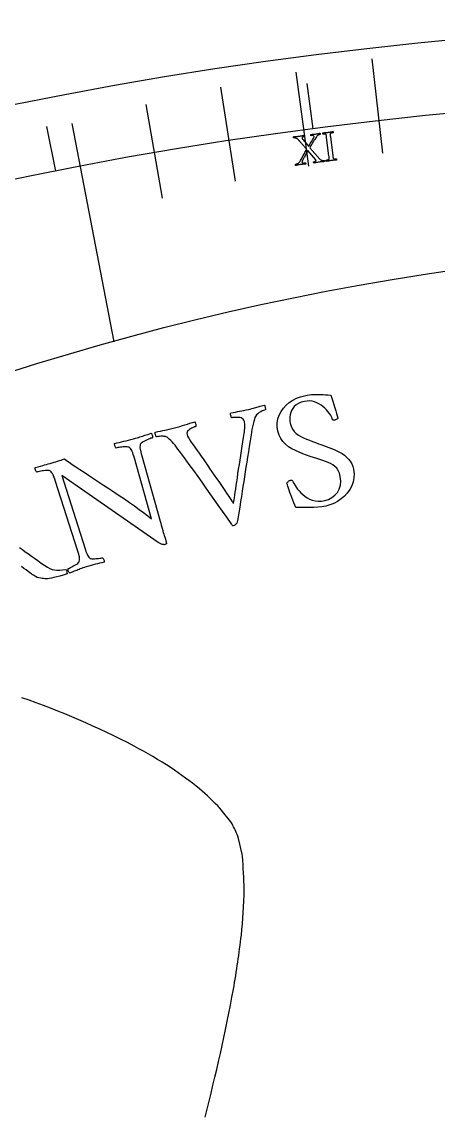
# Model space of a CAD drawing. Header units: millimetres. Extents: x -45 to 45, y -45 to 45.
# Drawn here: x -8.99 to -4.38, y 32.85 to 45 of the extents above; entities that cross this region are included whole.
import ezdxf

# ---------------------------------------------------------------- set-up
doc = ezdxf.new("R2010")
doc.units = ezdxf.units.MM
for name, color, linetype in [('CUT_INNER', 6, 'Continuous'), ('CUT_OUTER', 1, 'Continuous'), ('ENGRAVE', 7, 'Continuous'), ('ENGRAVE_FINE', 8, 'Continuous'), ('TEXT', 5, 'Continuous')]:
    doc.layers.add(name, color=color, linetype=linetype)

msp = doc.modelspace()

# ---------------------------------------------------------------- linework, layer by layer
at = {"layer": 'CUT_INNER'}
for points in [[(-6.6626, 36.1013), (-6.6778, 36.1233), (-6.7814, 36.2577), (-6.7936, 36.2723)], [(-6.5482, 35.7441), (-6.5519, 35.7645), (-6.591, 35.9393), (-6.5986, 35.9661)]]:
    msp.add_lwpolyline(points, dxfattribs=at)
for centre, radius, start, end in [((-11.9607, 28.9093), 9.0909, 62.39126, 70.94494), ((-10.4958, 31.8337), 5.8209, 57.15668, 61.82807), ((-10.5321, 32.0638), 5.6494, 51.62753, 55.58217), ((-9.4334, 33.7333), 3.6627, 43.88578, 48.88871), ((-7.6325, 35.5594), 1.111, 21.47104, 29.19247), ((-12.3407, 35.237), 5.8147, 1.34011, 5.00343), ((-13.0198, 35.5275), 6.494, 354.16682, 358.6364), ((-17.7811, 36.2049), 11.3011, 350.13565, 353.20345), ((-27.3123, 38.1105), 21.0193, 345.50411, 349.46884)]:
    msp.add_arc(centre, radius, start, end, dxfattribs=at)
at = {"layer": 'CUT_OUTER'}
msp.add_circle((0, 0), 45, dxfattribs=at)
at = {"layer": 'ENGRAVE'}
msp.add_lwpolyline([(-8.4408, 43.8719), (-7.9751, 41.4516)], dxfattribs=at)
for centre, radius in [((0, 0), 44.1916), ((0, 12.859), 29.684)]:
    msp.add_circle(centre, radius, dxfattribs=at)
at = {"layer": 'ENGRAVE_FINE'}
for points in [[(-5.1138, 44.5906), (-4.9937, 43.5433)], [(-5.9543, 44.4437), (-5.8143, 43.3984)], [(-6.7895, 44.2747), (-6.6296, 43.2319)], [(-5.8345, 44.3176), (-5.7682, 43.8136)], [(-7.6185, 44.084), (-7.4388, 43.0439)], [(-8.7205, 43.8411), (-8.6214, 43.3425)]]:
    msp.add_lwpolyline(points, dxfattribs=at)
at = {"layer": 'TEXT'}
for points in [[(-5.9211, 43.7323), (-5.9124, 43.7335), (-5.9042, 43.7347), (-5.8963, 43.736), (-5.8888, 43.7373), (-5.8815, 43.7387), (-5.8743, 43.74), (-5.8672, 43.7412), (-5.8601, 43.7425), (-5.8595, 43.7413), (-5.8589, 43.7396), (-5.8585, 43.7375), (-5.858, 43.7348), (-5.8578, 43.7322), (-5.8579, 43.7303), (-5.8584, 43.7291), (-5.8592, 43.7287), (-5.8611, 43.7283), (-5.8635, 43.7278), (-5.8662, 43.727), (-5.8693, 43.7261), (-5.8726, 43.7249), (-5.8757, 43.7235), (-5.8787, 43.7218), (-5.8815, 43.72), (-5.8838, 43.7178), (-5.8854, 43.7154), (-5.8861, 43.7127), (-5.8861, 43.7097), (-5.8853, 43.7068), (-5.8838, 43.7037), (-5.8814, 43.7001), (-5.8783, 43.6963), (-5.8117, 43.6189), (-5.8029, 43.6345), (-5.7944, 43.6496), (-5.786, 43.6643), (-5.7778, 43.6785), (-5.7702, 43.6916), (-5.7639, 43.7033), (-5.7586, 43.7133), (-5.7546, 43.7217), (-5.7541, 43.723), (-5.7537, 43.7243), (-5.7535, 43.7256), (-5.7535, 43.7268), (-5.7535, 43.7279), (-5.7536, 43.7288), (-5.7536, 43.7294), (-5.7536, 43.7298), (-5.7542, 43.7315), (-5.7556, 43.7332), (-5.7577, 43.735), (-5.7606, 43.7368), (-5.7646, 43.7382), (-5.7704, 43.7389), (-5.7779, 43.7387), (-5.7871, 43.7378), (-5.7878, 43.7382), (-5.7885, 43.7394), (-5.7891, 43.7412), (-5.7896, 43.7436), (-5.79, 43.7462), (-5.7902, 43.7485), (-5.7902, 43.7503), (-5.79, 43.7518), (-5.783, 43.7522), (-5.7764, 43.7526), (-5.7703, 43.753), (-5.7645, 43.7534), (-5.7588, 43.7538), (-5.7528, 43.7544), (-5.7466, 43.7551), (-5.7401, 43.7559), (-5.7312, 43.7571), (-5.723, 43.7584), (-5.7156, 43.7596), (-5.7089, 43.761), (-5.7028, 43.7622), (-5.6973, 43.7633), (-5.6924, 43.7643), (-5.688, 43.7652), (-5.6874, 43.7641), (-5.6868, 43.7626), (-5.6863, 43.7607), (-5.6859, 43.7585), (-5.6856, 43.7562), (-5.6857, 43.7542), (-5.6862, 43.7524), (-5.6871, 43.7509), (-5.6884, 43.7506), (-5.6904, 43.7501), (-5.6931, 43.7494), (-5.6965, 43.7484), (-5.7003, 43.7471), (-5.7042, 43.7454), (-5.7083, 43.7434), (-5.7125, 43.7409), (-5.7166, 43.738), (-5.7204, 43.7346), (-5.724, 43.7307), (-5.7273, 43.7263), (-5.7347, 43.7145), (-5.7415, 43.7036), (-5.7479, 43.6934), (-5.7539, 43.6841), (-5.7595, 43.6751), (-5.765, 43.6661), (-5.7704, 43.6571), (-5.7757, 43.648), (-5.7812, 43.6384), (-5.7871, 43.628), (-5.7935, 43.6167), (-5.8003, 43.6045), (-5.6881, 43.4764), (-5.6836, 43.4721), (-5.6783, 43.4687), (-5.6722, 43.4662), (-5.6652, 43.4645), (-5.6581, 43.4635), (-5.6513, 43.463), (-5.6449, 43.4629), (-5.6389, 43.4635), (-5.6381, 43.4623), (-5.6375, 43.4608), (-5.637, 43.4588), (-5.6367, 43.4563), (-5.6365, 43.4539), (-5.6364, 43.452), (-5.6365, 43.4506), (-5.6366, 43.4499), (-5.6435, 43.4494), (-5.6499, 43.4491), (-5.6558, 43.4487), (-5.6612, 43.4484), (-5.6666, 43.448), (-5.6726, 43.4475), (-5.6791, 43.4468), (-5.6861, 43.4459), (-5.6957, 43.4446), (-5.7047, 43.4433), (-5.7131, 43.4419), (-5.7208, 43.4406), (-5.7285, 43.4392), (-5.7368, 43.4377), (-5.7458, 43.436), (-5.7554, 43.4343), (-5.7564, 43.4354), (-5.7572, 43.437), (-5.7579, 43.4392), (-5.7584, 43.4418), (-5.7586, 43.4444), (-5.7584, 43.4463), (-5.758, 43.4475), (-5.7572, 43.4479), (-5.7555, 43.4483), (-5.7534, 43.4488), (-5.7509, 43.4496), (-5.7479, 43.4507), (-5.7447, 43.4519), (-5.7417, 43.4534), (-5.7388, 43.4551), (-5.7361, 43.4569), (-5.7337, 43.4589), (-5.7322, 43.461), (-5.7313, 43.4631), (-5.7312, 43.4653), (-5.7313, 43.4658), (-5.7316, 43.4664), (-5.7319, 43.4671), (-5.7323, 43.4678), (-5.7328, 43.4686), (-5.7333, 43.4693), (-5.7338, 43.4698), (-5.7344, 43.4703), (-5.8219, 43.5728), (-5.8264, 43.5648), (-5.8311, 43.5564), (-5.8359, 43.5476), (-5.8409, 43.5383), (-5.8459, 43.5288), (-5.8509, 43.5195), (-5.8557, 43.5103), (-5.8605, 43.5011), (-5.865, 43.4923), (-5.8692, 43.4841), (-5.873, 43.4764), (-5.8765, 43.4692), (-5.8795, 43.4628), (-5.882, 43.4575), (-5.8839, 43.4533), (-5.8853, 43.4501), (-5.8855, 43.4495), (-5.8858, 43.4488), (-5.8861, 43.448), (-5.8864, 43.447), (-5.8867, 43.4459), (-5.8868, 43.4448), (-5.8869, 43.4437), (-5.8868, 43.4425), (-5.886, 43.4404), (-5.8841, 43.4386), (-5.8813, 43.4369), (-5.8774, 43.4356), (-5.8723, 43.4346), (-5.8659, 43.4343), (-5.858, 43.4347), (-5.8487, 43.4357), (-5.8479, 43.4346), (-5.8472, 43.4331), (-5.8465, 43.4311), (-5.846, 43.4286), (-5.8456, 43.4262), (-5.8455, 43.4244), (-5.8456, 43.423), (-5.8459, 43.4222), (-5.8525, 43.4218), (-5.8593, 43.4213), (-5.866, 43.4208), (-5.8729, 43.4203), (-5.8797, 43.4197), (-5.8864, 43.419), (-5.8931, 43.4182), (-5.8997, 43.4174), (-5.9086, 43.4161), (-5.9169, 43.4149), (-5.9244, 43.4136), (-5.9312, 43.4124), (-5.9378, 43.4111), (-5.9445, 43.4097), (-5.9513, 43.4083), (-5.9583, 43.4069), (-5.9588, 43.4082), (-5.9592, 43.4099), (-5.9595, 43.412), (-5.9595, 43.4144), (-5.9595, 43.4168), (-5.9594, 43.4186), (-5.9593, 43.4199), (-5.9592, 43.4207), (-5.9577, 43.421), (-5.9553, 43.4217), (-5.9519, 43.4227), (-5.9475, 43.424), (-5.9425, 43.4258), (-5.9375, 43.4279), (-5.9323, 43.4304), (-5.9269, 43.4333), (-5.9219, 43.4366), (-5.9175, 43.4402), (-5.9139, 43.4443), (-5.9109, 43.4486), (-5.9037, 43.4613), (-5.8968, 43.4734), (-5.8903, 43.485), (-5.8841, 43.496), (-5.8781, 43.5067), (-5.8722, 43.5175), (-5.8663, 43.5283), (-5.8604, 43.5391), (-5.8544, 43.5502), (-5.8481, 43.5617), (-5.8415, 43.5736), (-5.8346, 43.586), (-5.8381, 43.5903), (-5.8421, 43.595), (-5.8465, 43.6002), (-5.8515, 43.6059), (-5.8566, 43.6118), (-5.8619, 43.6179), (-5.8673, 43.6242), (-5.8727, 43.6306), (-5.8781, 43.6369), (-5.8833, 43.643), (-5.8884, 43.6489), (-5.8934, 43.6546), (-5.898, 43.6599), (-5.9022, 43.6647), (-5.9059, 43.669), (-5.9093, 43.6728), (-5.912, 43.6759), (-5.9139, 43.6781), (-5.9151, 43.6794), (-5.9155, 43.6799), (-5.9201, 43.6854), (-5.9246, 43.6902), (-5.929, 43.6943), (-5.9331, 43.6979), (-5.9373, 43.7009), (-5.9418, 43.7037), (-5.9466, 43.7063), (-5.9518, 43.7087), (-5.9553, 43.7101), (-5.959, 43.7111), (-5.9629, 43.7119), (-5.967, 43.7124), (-5.9709, 43.7126), (-5.9743, 43.7127), (-5.9773, 43.7126), (-5.9797, 43.7124), (-5.9806, 43.7126), (-5.9814, 43.7136), (-5.982, 43.7154), (-5.9825, 43.7179), (-5.9827, 43.7206), (-5.9827, 43.7229), (-5.9823, 43.7247), (-5.9816, 43.726), (-5.9731, 43.7269), (-5.9652, 43.7277), (-5.9579, 43.7283), (-5.9513, 43.7289), (-5.9447, 43.7295), (-5.9374, 43.7302), (-5.9296, 43.7311), (-5.9211, 43.7323)], [(-5.5994, 43.7746), (-5.5924, 43.7755), (-5.5854, 43.7766), (-5.5786, 43.7777), (-5.5718, 43.7789), (-5.565, 43.7801), (-5.5581, 43.7813), (-5.551, 43.7825), (-5.5438, 43.7837), (-5.5428, 43.7826), (-5.542, 43.7812), (-5.5415, 43.7793), (-5.5412, 43.777), (-5.5411, 43.7748), (-5.5412, 43.7728), (-5.5415, 43.7712), (-5.542, 43.77), (-5.5438, 43.7697), (-5.5462, 43.7693), (-5.5492, 43.7687), (-5.5527, 43.7679), (-5.5565, 43.767), (-5.5602, 43.766), (-5.5638, 43.765), (-5.5672, 43.7638), (-5.5701, 43.7626), (-5.5723, 43.7613), (-5.5738, 43.7599), (-5.5745, 43.7584), (-5.5748, 43.7557), (-5.5749, 43.7527), (-5.5748, 43.7493), (-5.5746, 43.7455), (-5.5741, 43.7415), (-5.5737, 43.7373), (-5.5732, 43.733), (-5.5726, 43.7284), (-5.5725, 43.7277), (-5.5724, 43.727), (-5.5723, 43.7262), (-5.5722, 43.7255), (-5.5722, 43.7248), (-5.5721, 43.724), (-5.572, 43.7233), (-5.5719, 43.7226), (-5.5459, 43.5191), (-5.5458, 43.5183), (-5.5458, 43.5176), (-5.5457, 43.5169), (-5.5456, 43.5161), (-5.5455, 43.5154), (-5.5454, 43.5147), (-5.5453, 43.5139), (-5.5452, 43.5132), (-5.5446, 43.5087), (-5.544, 43.5044), (-5.5434, 43.5003), (-5.5428, 43.4964), (-5.5421, 43.4928), (-5.5414, 43.4896), (-5.5405, 43.4867), (-5.5395, 43.4842), (-5.5385, 43.4831), (-5.5368, 43.4822), (-5.5343, 43.4814), (-5.5312, 43.4808), (-5.5276, 43.4803), (-5.5239, 43.48), (-5.5201, 43.4799), (-5.5162, 43.4799), (-5.5126, 43.4801), (-5.5096, 43.4802), (-5.5072, 43.4804), (-5.5054, 43.4806), (-5.5046, 43.4795), (-5.5039, 43.478), (-5.5033, 43.4762), (-5.5028, 43.4739), (-5.5025, 43.4717), (-5.5026, 43.4698), (-5.503, 43.4682), (-5.5037, 43.4669), (-5.5109, 43.4665), (-5.5181, 43.466), (-5.5251, 43.4655), (-5.5319, 43.465), (-5.5387, 43.4645), (-5.5455, 43.4639), (-5.5525, 43.4631), (-5.5595, 43.4623), (-5.5663, 43.4613), (-5.5732, 43.4603), (-5.5802, 43.4592), (-5.5872, 43.458), (-5.5942, 43.4567), (-5.6013, 43.4553), (-5.6084, 43.454), (-5.6157, 43.4526), (-5.6166, 43.4536), (-5.6174, 43.4551), (-5.6179, 43.4569), (-5.6182, 43.4592), (-5.6183, 43.4615), (-5.6182, 43.4634), (-5.6179, 43.465), (-5.6174, 43.4662), (-5.6157, 43.4665), (-5.6133, 43.4669), (-5.6104, 43.4676), (-5.6068, 43.4683), (-5.603, 43.4693), (-5.5993, 43.4704), (-5.5958, 43.4716), (-5.5923, 43.4729), (-5.5893, 43.4743), (-5.5871, 43.4757), (-5.5858, 43.477), (-5.5853, 43.4783), (-5.5848, 43.4816), (-5.5846, 43.4852), (-5.5847, 43.4893), (-5.5851, 43.4937), (-5.5856, 43.4985), (-5.5861, 43.5034), (-5.5867, 43.5085), (-5.5874, 43.5137), (-5.6135, 43.7172), (-5.6142, 43.7225), (-5.6149, 43.7277), (-5.6156, 43.7326), (-5.6164, 43.7375), (-5.6172, 43.742), (-5.6181, 43.746), (-5.6193, 43.7495), (-5.6205, 43.7525), (-5.6214, 43.7538), (-5.623, 43.7548), (-5.6255, 43.7555), (-5.6287, 43.756), (-5.6324, 43.7562), (-5.6362, 43.7563), (-5.64, 43.7563), (-5.6439, 43.7562), (-5.6476, 43.7561), (-5.6506, 43.7559), (-5.653, 43.7558), (-5.6548, 43.7556), (-5.6556, 43.7566), (-5.6563, 43.7581), (-5.6569, 43.7599), (-5.6574, 43.7622), (-5.6577, 43.7644), (-5.6576, 43.7664), (-5.6573, 43.768), (-5.6566, 43.7692), (-5.6492, 43.7699), (-5.6419, 43.7706), (-5.6347, 43.7712), (-5.6275, 43.7717), (-5.6204, 43.7723), (-5.6133, 43.773), (-5.6063, 43.7738), (-5.5994, 43.7746)], [(-5.8586, 40.8531), (-5.8302, 40.8586), (-5.8042, 40.8627), (-5.7804, 40.8655), (-5.759, 40.867), (-5.7386, 40.8675), (-5.7179, 40.8675), (-5.6968, 40.8669), (-5.6753, 40.8658), (-5.6524, 40.8644), (-5.6269, 40.863), (-5.5988, 40.8617), (-5.5681, 40.8603), (-5.5556, 40.8259), (-5.5436, 40.7908), (-5.5321, 40.755), (-5.5211, 40.7185), (-5.5111, 40.684), (-5.5027, 40.6541), (-5.4958, 40.6288), (-5.4904, 40.6081), (-5.4896, 40.6037), (-5.4911, 40.5995), (-5.4949, 40.5955), (-5.5009, 40.5916), (-5.5077, 40.5881), (-5.5139, 40.5854), (-5.5195, 40.5834), (-5.5245, 40.5821), (-5.5308, 40.5813), (-5.5367, 40.5816), (-5.542, 40.5829), (-5.5468, 40.5853), (-5.5531, 40.6021), (-5.5615, 40.6199), (-5.5722, 40.6388), (-5.585, 40.6586), (-5.5998, 40.6785), (-5.6163, 40.6975), (-5.6345, 40.7158), (-5.6544, 40.7332), (-5.6758, 40.7491), (-5.6985, 40.763), (-5.7226, 40.7748), (-5.748, 40.7844), (-5.7745, 40.7912), (-5.8019, 40.7943), (-5.8301, 40.7936), (-5.8592, 40.7893), (-5.8948, 40.7798), (-5.9255, 40.7671), (-5.9513, 40.7513), (-5.9723, 40.7325), (-5.989, 40.7115), (-6.0022, 40.6894), (-6.0119, 40.666), (-6.0181, 40.6415), (-6.0214, 40.6167), (-6.0224, 40.5927), (-6.021, 40.5695), (-6.0174, 40.5469), (-6.0075, 40.513), (-5.9934, 40.4831), (-5.9752, 40.4572), (-5.9528, 40.4353), (-5.9272, 40.4164), (-5.8994, 40.3995), (-5.8694, 40.3844), (-5.837, 40.3713), (-5.8035, 40.3589), (-5.7699, 40.3463), (-5.7361, 40.3335), (-5.7022, 40.3204), (-5.6763, 40.311), (-5.649, 40.3011), (-5.6204, 40.2907), (-5.5906, 40.2798), (-5.5603, 40.2681), (-5.5303, 40.2554), (-5.5005, 40.2416), (-5.4712, 40.2268), (-5.4429, 40.2105), (-5.4168, 40.1921), (-5.3927, 40.1718), (-5.3707, 40.1495), (-5.3515, 40.125), (-5.3359, 40.0979), (-5.324, 40.0683), (-5.3157, 40.0362), (-5.3098, 39.9878), (-5.3112, 39.9411), (-5.32, 39.8958), (-5.336, 39.8522), (-5.3581, 39.811), (-5.3848, 39.7732), (-5.4161, 39.7387), (-5.452, 39.7076), (-5.4915, 39.6806), (-5.5331, 39.6585), (-5.5771, 39.6412), (-5.6233, 39.6288), (-5.6679, 39.6208), (-5.7122, 39.6153), (-5.7562, 39.6125), (-5.8, 39.6124), (-5.8424, 39.6133), (-5.8826, 39.6137), (-5.9204, 39.6136), (-5.9558, 39.6129), (-5.9671, 39.639), (-5.9784, 39.666), (-5.9895, 39.694), (-6.0004, 39.723), (-6.0109, 39.7516), (-6.0205, 39.7785), (-6.0293, 39.8036), (-6.0372, 39.827), (-6.0439, 39.8474), (-6.049, 39.8635), (-6.0526, 39.8754), (-6.0546, 39.8831), (-6.0508, 39.8886), (-6.0466, 39.8938), (-6.042, 39.8988), (-6.0369, 39.9035), (-6.0315, 39.9077), (-6.0258, 39.9111), (-6.0198, 39.9137), (-6.0135, 39.9155), (-6.0057, 39.9161), (-5.9992, 39.9143), (-5.9938, 39.9101), (-5.9895, 39.9034), (-5.9829, 39.89), (-5.9742, 39.8746), (-5.9635, 39.8571), (-5.9508, 39.8375), (-5.936, 39.8169), (-5.9191, 39.7963), (-5.9001, 39.7759), (-5.879, 39.7556), (-5.8558, 39.7366), (-5.8305, 39.72), (-5.8031, 39.706), (-5.7737, 39.6944), (-5.7421, 39.6864), (-5.708, 39.6831), (-5.6715, 39.6845), (-5.6325, 39.6906), (-5.5917, 39.7029), (-5.5551, 39.7219), (-5.5227, 39.7476), (-5.4944, 39.7799), (-5.4729, 39.8177), (-5.4605, 39.8598), (-5.4572, 39.9062), (-5.4633, 39.9568), (-5.4726, 39.9922), (-5.4854, 40.0226), (-5.5017, 40.048), (-5.5214, 40.0683), (-5.5441, 40.0852), (-5.569, 40.1001), (-5.5962, 40.1131), (-5.6256, 40.1241), (-5.6569, 40.1343), (-5.6893, 40.1447), (-5.7228, 40.1553), (-5.7576, 40.1661), (-5.7967, 40.1796), (-5.8367, 40.1939), (-5.8775, 40.2092), (-5.9192, 40.2252), (-5.9601, 40.2431), (-5.9986, 40.2637), (-6.0348, 40.2872), (-6.0685, 40.3134), (-6.0983, 40.3432), (-6.1225, 40.3773), (-6.1411, 40.4159), (-6.154, 40.4589), (-6.1611, 40.506), (-6.161, 40.5514), (-6.1537, 40.5951), (-6.1391, 40.6372), (-6.1185, 40.6769), (-6.093, 40.7134), (-6.0627, 40.7466), (-6.0275, 40.7766), (-5.9887, 40.8027), (-5.9476, 40.8242), (-5.9042, 40.841), (-5.8586, 40.8531)], [(-7.3012, 40.4963), (-7.2714, 40.5044), (-7.2421, 40.5126), (-7.2133, 40.521), (-7.1851, 40.5296), (-7.1573, 40.5382), (-7.1297, 40.5467), (-7.1023, 40.5549), (-7.075, 40.5629), (-7.0723, 40.5588), (-7.0697, 40.5528), (-7.0673, 40.5449), (-7.065, 40.5352), (-7.0634, 40.5257), (-7.0629, 40.5184), (-7.0637, 40.5134), (-7.0657, 40.5107), (-7.0707, 40.5091), (-7.0779, 40.5063), (-7.0875, 40.5024), (-7.0994, 40.4972), (-7.1122, 40.491), (-7.1243, 40.4839), (-7.1359, 40.4761), (-7.1469, 40.4674), (-7.1558, 40.4578), (-7.1613, 40.4473), (-7.1632, 40.4359), (-7.1616, 40.4235), (-7.1547, 40.4056), (-7.1415, 40.381), (-7.1222, 40.3496), (-7.0966, 40.3116), (-7.0829, 40.292), (-7.067, 40.2693), (-7.049, 40.2436), (-7.0289, 40.215), (-7.0072, 40.184), (-6.9846, 40.1515), (-6.961, 40.1174), (-6.9364, 40.0817), (-6.9112, 40.0453), (-6.886, 40.0088), (-6.8608, 39.9723), (-6.8354, 39.9359), (-6.8106, 39.9001), (-6.7869, 39.8658), (-6.7643, 39.8329), (-6.7429, 39.8014), (-6.723, 39.772), (-6.7051, 39.7454), (-6.689, 39.7216), (-6.675, 39.7006), (-6.6633, 39.6832), (-6.6546, 39.6704), (-6.6488, 39.662), (-6.646, 39.6581), (-6.6447, 39.6651), (-6.6426, 39.6777), (-6.6397, 39.696), (-6.6361, 39.7199), (-6.6318, 39.7485), (-6.627, 39.7808), (-6.6218, 39.8166), (-6.6161, 39.8561), (-6.6099, 39.8985), (-6.6034, 39.9431), (-6.5965, 39.9898), (-6.5892, 40.0386), (-6.5817, 40.0887), (-6.574, 40.1392), (-6.5663, 40.1901), (-6.5584, 40.2413), (-6.5506, 40.2919), (-6.543, 40.3411), (-6.5356, 40.3887), (-6.5283, 40.4348), (-6.5257, 40.4522), (-6.5237, 40.4699), (-6.5223, 40.4879), (-6.5214, 40.5063), (-6.5212, 40.5241), (-6.5219, 40.5402), (-6.5235, 40.5546), (-6.5258, 40.5674), (-6.5307, 40.5808), (-6.5383, 40.5916), (-6.5486, 40.5998), (-6.5617, 40.6055), (-6.5763, 40.6092), (-6.5912, 40.6116), (-6.6062, 40.6128), (-6.6214, 40.6127), (-6.6355, 40.6118), (-6.6472, 40.6109), (-6.6565, 40.6097), (-6.6633, 40.6084), (-6.6673, 40.6106), (-6.6709, 40.6151), (-6.6741, 40.6221), (-6.6769, 40.6314), (-6.6787, 40.6412), (-6.6792, 40.6495), (-6.6783, 40.6564), (-6.6761, 40.6617), (-6.6507, 40.6668), (-6.6259, 40.6715), (-6.6018, 40.676), (-6.5784, 40.6801), (-6.555, 40.6844), (-6.531, 40.6891), (-6.5064, 40.6943), (-6.4811, 40.7001), (-6.4604, 40.7049), (-6.442, 40.7094), (-6.4259, 40.7134), (-6.412, 40.717), (-6.3994, 40.7205), (-6.3869, 40.724), (-6.3746, 40.7276), (-6.3624, 40.7313), (-6.3495, 40.7352), (-6.3352, 40.7394), (-6.3195, 40.7439), (-6.3024, 40.7488), (-6.2998, 40.7445), (-6.2976, 40.7383), (-6.2956, 40.73), (-6.2939, 40.7197), (-6.2927, 40.7098), (-6.2925, 40.7026), (-6.2931, 40.6981), (-6.2946, 40.6963), (-6.302, 40.6941), (-6.3128, 40.6898), (-6.327, 40.6835), (-6.3446, 40.6753), (-6.3626, 40.6651), (-6.3781, 40.6531), (-6.3911, 40.6392), (-6.4015, 40.6235), (-6.408, 40.6098), (-6.4147, 40.5911), (-6.4215, 40.5674), (-6.4286, 40.5387), (-6.4354, 40.5079), (-6.4415, 40.4778), (-6.4468, 40.4485), (-6.4515, 40.4199), (-6.4621, 40.3538), (-6.4722, 40.2904), (-6.4817, 40.2298), (-6.4907, 40.172), (-6.4993, 40.1161), (-6.5079, 40.0611), (-6.5164, 40.0071), (-6.5248, 39.9541), (-6.5331, 39.9011), (-6.5416, 39.8471), (-6.55, 39.7921), (-6.5585, 39.7361), (-6.5673, 39.678), (-6.5768, 39.6169), (-6.5868, 39.5527), (-6.5974, 39.4854), (-6.6008, 39.4675), (-6.6053, 39.4523), (-6.6107, 39.4397), (-6.6172, 39.4298), (-6.6245, 39.4221), (-6.6323, 39.4159), (-6.6405, 39.4112), (-6.6493, 39.4082), (-6.6521, 39.4083), (-6.655, 39.4099), (-6.6581, 39.4131), (-6.6613, 39.4178), (-6.6645, 39.4229), (-6.6675, 39.4272), (-6.6703, 39.4307), (-6.6729, 39.4334), (-6.7221, 39.5044), (-6.7697, 39.5729), (-6.8157, 39.6389), (-6.8602, 39.7026), (-6.9042, 39.7652), (-6.9486, 39.8283), (-6.9936, 39.8918), (-7.0391, 39.9558), (-7.0863, 40.0216), (-7.1363, 40.0905), (-7.1891, 40.1626), (-7.2449, 40.2377), (-7.2619, 40.2608), (-7.2785, 40.2825), (-7.2946, 40.3029), (-7.3102, 40.322), (-7.3258, 40.3398), (-7.3418, 40.3566), (-7.3581, 40.3722), (-7.3747, 40.3869), (-7.3822, 40.3923), (-7.3914, 40.3966), (-7.4023, 40.3996), (-7.4149, 40.4015), (-7.4281, 40.4024), (-7.4411, 40.4027), (-7.4538, 40.4024), (-7.4661, 40.4013), (-7.4775, 40.4), (-7.4873, 40.3985), (-7.4954, 40.3971), (-7.5018, 40.3955), (-7.5031, 40.3969), (-7.5049, 40.4013), (-7.5074, 40.4089), (-7.5104, 40.4196), (-7.5133, 40.4305), (-7.5151, 40.4387), (-7.5159, 40.444), (-7.5157, 40.4466), (-7.4849, 40.4539), (-7.4567, 40.4604), (-7.4311, 40.466), (-7.4083, 40.4707), (-7.3854, 40.4756), (-7.36, 40.4814), (-7.3319, 40.4884), (-7.3012, 40.4963)], [(-8.6566, 40.1081), (-8.6363, 40.1146), (-8.6162, 40.1209), (-8.5963, 40.1272), (-8.5767, 40.1334), (-8.5585, 40.1392), (-8.543, 40.1445), (-8.53, 40.1491), (-8.5197, 40.1532), (-8.4965, 40.1354), (-8.4679, 40.1145), (-8.4337, 40.0906), (-8.3942, 40.0636), (-8.3503, 40.0342), (-8.3031, 40.003), (-8.2527, 39.9698), (-8.1991, 39.9347), (-8.1435, 39.8983), (-8.0871, 39.8612), (-8.0298, 39.8234), (-7.9719, 39.7849), (-7.9139, 39.746), (-7.8569, 39.7072), (-7.8009, 39.6684), (-7.7457, 39.6297), (-7.6928, 39.5917), (-7.6434, 39.5552), (-7.5976, 39.5203), (-7.5552, 39.4868), (-7.746, 40.1591), (-7.7524, 40.1814), (-7.7584, 40.2012), (-7.7639, 40.2184), (-7.769, 40.233), (-7.7745, 40.2458), (-7.7814, 40.2575), (-7.7899, 40.268), (-7.7997, 40.2773), (-7.8052, 40.2806), (-7.8134, 40.283), (-7.8244, 40.2844), (-7.8382, 40.285), (-7.8535, 40.2848), (-7.869, 40.284), (-7.8848, 40.2827), (-7.9007, 40.2808), (-7.9157, 40.2786), (-7.9286, 40.2765), (-7.9393, 40.2743), (-7.9478, 40.2721), (-7.9525, 40.2762), (-7.9564, 40.2817), (-7.9596, 40.2884), (-7.962, 40.2965), (-7.9638, 40.3047), (-7.9651, 40.3116), (-7.9659, 40.3173), (-7.9663, 40.3218), (-7.9393, 40.3286), (-7.9131, 40.335), (-7.8876, 40.341), (-7.863, 40.3467), (-7.838, 40.3525), (-7.8116, 40.3591), (-7.7837, 40.3665), (-7.7545, 40.3745), (-7.7339, 40.3804), (-7.7154, 40.3858), (-7.6989, 40.3907), (-7.6844, 40.3952), (-7.6708, 40.3995), (-7.657, 40.404), (-7.6431, 40.4087), (-7.6289, 40.4135), (-7.6138, 40.4187), (-7.5972, 40.4242), (-7.5791, 40.4302), (-7.5595, 40.4366), (-7.5566, 40.433), (-7.5537, 40.4284), (-7.5508, 40.4228), (-7.5478, 40.4163), (-7.5455, 40.4091), (-7.5443, 40.4016), (-7.5443, 40.3937), (-7.5455, 40.3856), (-7.5524, 40.3834), (-7.5619, 40.3801), (-7.5739, 40.3756), (-7.5885, 40.3698), (-7.6042, 40.3632), (-7.6193, 40.3562), (-7.6339, 40.3486), (-7.648, 40.3406), (-7.6604, 40.3326), (-7.6699, 40.325), (-7.6764, 40.3178), (-7.6801, 40.3111), (-7.683, 40.2991), (-7.6844, 40.2868), (-7.6841, 40.2743), (-7.6823, 40.2614), (-7.6791, 40.2469), (-7.6748, 40.2292), (-7.6693, 40.2084), (-7.6628, 40.1845), (-7.4603, 39.4626), (-7.4534, 39.4379), (-7.4469, 39.4148), (-7.4409, 39.3934), (-7.4353, 39.3735), (-7.43, 39.3546), (-7.4246, 39.336), (-7.4192, 39.3179), (-7.4138, 39.3001), (-7.4081, 39.2818), (-7.4019, 39.262), (-7.3951, 39.2408), (-7.3879, 39.2181), (-7.3883, 39.2144), (-7.3898, 39.2112), (-7.3924, 39.2084), (-7.3961, 39.206), (-7.4, 39.204), (-7.4033, 39.2025), (-7.406, 39.2013), (-7.4081, 39.2006), (-7.4125, 39.2), (-7.4184, 39.2002), (-7.4259, 39.2012), (-7.4349, 39.2029), (-7.4452, 39.2059), (-7.4562, 39.2106), (-7.4682, 39.217), (-7.481, 39.2252), (-8.5485, 39.9661), (-8.2963, 39.1663), (-8.2891, 39.1443), (-8.2825, 39.1249), (-8.2763, 39.1082), (-8.2706, 39.0942), (-8.2646, 39.0821), (-8.2576, 39.0709), (-8.2495, 39.0606), (-8.2404, 39.0513), (-8.235, 39.0481), (-8.2271, 39.0458), (-8.2167, 39.0444), (-8.2038, 39.044), (-8.1894, 39.0442), (-8.1747, 39.0449), (-8.1596, 39.0461), (-8.1443, 39.0477), (-8.1297, 39.0496), (-8.1173, 39.0516), (-8.107, 39.0537), (-8.0989, 39.0558), (-8.0942, 39.0519), (-8.0902, 39.0467), (-8.0867, 39.0403), (-8.0839, 39.0328), (-8.0818, 39.0251), (-8.0804, 39.0181), (-8.0797, 39.0119), (-8.0797, 39.0064), (-8.1056, 39.0003), (-8.1306, 38.9943), (-8.1546, 38.9885), (-8.1778, 38.9828), (-8.2012, 38.9768), (-8.226, 38.9699), (-8.2523, 38.9622), (-8.28, 38.9536), (-8.2988, 38.9475), (-8.3161, 38.9416), (-8.3318, 38.936), (-8.3461, 38.9306), (-8.3594, 38.9253), (-8.3726, 38.9201), (-8.3855, 38.9149), (-8.3982, 38.9098), (-8.4117, 38.9045), (-8.4271, 38.8985), (-8.4444, 38.8919), (-8.4635, 38.8847), (-8.4665, 38.8882), (-8.4696, 38.8927), (-8.4727, 38.8981), (-8.4759, 38.9045), (-8.4785, 38.9116), (-8.4801, 38.919), (-8.4805, 38.9268), (-8.4799, 38.935), (-8.4734, 38.9374), (-8.4647, 38.9412), (-8.4537, 38.9463), (-8.4405, 38.9527), (-8.4262, 38.9601), (-8.4122, 38.9678), (-8.3984, 38.976), (-8.3849, 38.9845), (-8.3731, 38.993), (-8.3644, 39.0008), (-8.3588, 39.008), (-8.3563, 39.0145), (-8.3539, 39.0265), (-8.3529, 39.0387), (-8.3533, 39.051), (-8.3552, 39.0635), (-8.3584, 39.0776), (-8.363, 39.0949), (-8.369, 39.1154), (-8.3763, 39.139), (-8.6195, 39.9019), (-8.6272, 39.9255), (-8.6342, 39.9458), (-8.6406, 39.9628), (-8.6463, 39.9766), (-8.6523, 39.9882), (-8.6593, 39.9988), (-8.6673, 40.0082), (-8.6764, 40.0166), (-8.6824, 40.0204), (-8.6914, 40.0229), (-8.7035, 40.0241), (-8.7185, 40.0239), (-8.7351, 40.0228), (-8.7515, 40.021), (-8.7679, 40.0186), (-8.7843, 40.0156), (-8.7992, 40.0125), (-8.8115, 40.0098), (-8.8211, 40.0074), (-8.828, 40.0054), (-8.8334, 40.0116), (-8.8377, 40.0182), (-8.8409, 40.0251), (-8.8429, 40.0324), (-8.844, 40.0394), (-8.8447, 40.0457), (-8.8448, 40.0511), (-8.8443, 40.0557), (-8.814, 40.0645), (-8.7867, 40.0722), (-8.7623, 40.0787), (-8.7409, 40.0842), (-8.7207, 40.0894), (-8.6999, 40.0951), (-8.6786, 40.1013), (-8.6566, 40.1081)]]:
    msp.add_lwpolyline(points, close=True, dxfattribs=at)
msp.add_lwpolyline([(-9.0207, 39.1705), (-8.988, 39.1458), (-8.9549, 39.1214), (-8.9215, 39.0972), (-8.8877, 39.0732), (-8.8528, 39.0487), (-8.816, 39.0229), (-8.7774, 38.9959), (-8.737, 38.9675), (-8.7101, 38.9504), (-8.6834, 38.9366), (-8.6571, 38.9262), (-8.6311, 38.9192), (-8.6039, 38.9156), (-8.574, 38.9156), (-8.5416, 38.9192), (-8.5065, 38.9263), (-8.5022, 38.9229), (-8.4987, 38.9174), (-8.496, 38.91), (-8.4942, 38.9006), (-8.493, 38.8911), (-8.4922, 38.8838), (-8.4918, 38.8786), (-8.4919, 38.8755), (-8.5336, 38.8623), (-8.5719, 38.851), (-8.6068, 38.8416), (-8.6383, 38.8342), (-8.6662, 38.8286), (-8.6904, 38.8245), (-8.7108, 38.8221), (-8.7274, 38.8213), (-8.7385, 38.8221), (-8.7517, 38.8234), (-8.767, 38.825), (-8.7845, 38.827), (-8.8034, 38.8308), (-8.8231, 38.8376), (-8.8436, 38.8475), (-8.865, 38.8605), (-8.8744, 38.8671), (-8.8872, 38.8764), (-8.9033, 38.8882), (-8.9229, 38.9026), (-8.9452, 38.9191), (-8.9696, 38.9375), (-8.9961, 38.9575)], dxfattribs=at)

doc.saveas('drawing.dxf')
